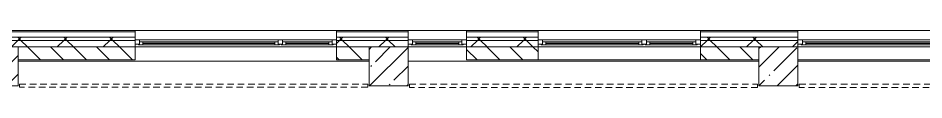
# Model space of a CAD drawing. Header units: millimetres. Extents: x -5524 to 188508, y -8553 to 29000.
# Drawn here: x 104258 to 118196, y 26479 to 27350 of the extents above; entities that cross this region are included whole.
import ezdxf

# ---------------------------------------------------------------- set-up
doc = ezdxf.new("R2010")
doc.units = ezdxf.units.MM
doc.linetypes.add('200_ШТРИХ__ш1_п0_6_', pattern=[160, 100, -60])
for name, color, linetype, lineweight in [('A-DETL-MBND-1', 7, '200_ШТРИХ__ш1_п0_6_', 9), ('A-GLAZ-2', 7, 'Continuous', 5), ('A-WALL', 7, 'Continuous', 9), ('A-WALL-2', 7, 'Continuous', 5), ('I-WALL-2', 7, 'Continuous', 5), ('S-COLS-2', 7, 'Continuous', 5)]:
    doc.layers.add(name, color=color, linetype=linetype, lineweight=lineweight)
pattern_1 = [(45, (61498, 0), (-353.5534, 353.5534), []), (135, (61498, 0), (-353.5534, -353.5534), [])]
pattern_2 = [(45, (61498, 0), (-285.123, 285.123), []), (45, (61783.12, 0), (-285.123, 285.123), [504.031, -100.806, 16.764, -84.042])]

# ---------------------------------------------------------------- blocks, each defined once
blk = doc.blocks.new('BSC_Колонна _Прямоугольная - 600х600-V52-3_6_1_птичка')
at = {"layer": 'S-COLS-2'}
h = blk.add_hatch(dxfattribs=at)
h.set_pattern_fill('FP_71', color=256, style=0, pattern_type=2)
h.set_pattern_definition([(45, (-42460, -26800), (-285.123, 285.123), []), (45, (-42174.88, -26800), (-285.123, 285.123), [504.031, -100.806, 16.764, -84.042])])
h.paths.add_polyline_path([(300, -300), (300, 300), (-300, 300), (-300, -300)])
for p, q in [((300, 300), (-300, 300)), ((-300, 300), (-300, -300)), ((300, -300), (300, 300)), ((-300, -300), (300, -300))]:
    blk.add_line(p, q, dxfattribs=at)
blk = doc.blocks.new('120_Окно_СКБ_2Ст - 120_Окно_СКБ_2Ст 3100х2500 _мал_створка слева_ 2-19089248-3_6_1_птичка')
at = {"layer": 'A-GLAZ-2'}
for p, q in [((-1550, -75), (-1550, -5)), ((-1550, -5), (-1480, -5)), ((1550, -5), (-1550, -5)), ((-1480, -75), (-1550, -75)), ((-1550, -75), (-1500, -75)), ((-1480, -75), (-1500, -75)), ((-1500, -75), (-1500, -85)), ((-1500, -85), (670, -85)), ((670, -85), (-1500, -85)), ((-1480, -5), (-1480, -75)), ((650, -35), (-1480, -35)), ((-1480, -35), (-1480, -75)), ((-1430, -85), (-1430, -35)), ((-1430, -55), (600, -55)), ((600, -65), (-1430, -65)), ((600, -85), (600, -35)), ((650, -75), (650, -5)), ((650, -5), (720, -5)), ((650, -75), (650, -35)), ((720, -75), (650, -75)), ((670, -75), (650, -75)), ((670, -75), (700, -75)), ((670, -85), (670, -75)), ((720, -75), (700, -75)), ((700, -75), (700, -85)), ((700, -85), (1500, -85)), ((1500, -85), (700, -85)), ((720, -5), (720, -75)), ((1480, -35), (720, -35)), ((720, -35), (720, -75)), ((770, -85), (770, -35)), ((770, -55), (1430, -55)), ((1430, -65), (770, -65)), ((1430, -85), (1430, -35)), ((1480, -75), (1480, -5)), ((1480, -5), (1550, -5)), ((1480, -75), (1480, -35)), ((1550, -75), (1480, -75)), ((1500, -75), (1480, -75)), ((1500, -75), (1550, -75)), ((1500, -85), (1500, -75)), ((1550, -5), (1550, -75))]:
    blk.add_line(p, q, dxfattribs=at)
blk = doc.blocks.new('120_Окно_СКБ_2Ст - 120_Окно_СКБ_2Ст 2500х2500 _мал створка справа_-23206729-3_6_1_птичка')
at = {"layer": 'A-GLAZ-2'}
for p, q in [((-1250, -75), (-1250, -5)), ((-1250, -5), (-1180, -5)), ((1250, -5), (-1250, -5)), ((-1180, -75), (-1250, -75)), ((-1250, -75), (-1200, -75)), ((-1180, -75), (-1200, -75)), ((-1200, -75), (-1200, -85)), ((-1200, -85), (370, -85)), ((370, -85), (-1200, -85)), ((-1180, -5), (-1180, -75)), ((350, -35), (-1180, -35)), ((-1180, -35), (-1180, -75)), ((-1130, -85), (-1130, -35)), ((-1130, -55), (300, -55)), ((300, -65), (-1130, -65)), ((300, -85), (300, -35)), ((350, -75), (350, -5)), ((350, -5), (420, -5)), ((350, -75), (350, -35)), ((420, -75), (350, -75)), ((370, -75), (350, -75)), ((370, -75), (400, -75)), ((370, -85), (370, -75)), ((420, -75), (400, -75)), ((400, -75), (400, -85)), ((400, -85), (1200, -85)), ((1200, -85), (400, -85)), ((420, -5), (420, -75)), ((1180, -35), (420, -35)), ((420, -35), (420, -75)), ((470, -85), (470, -35)), ((470, -55), (1130, -55)), ((1130, -65), (470, -65)), ((1130, -85), (1130, -35)), ((1180, -75), (1180, -5)), ((1180, -5), (1250, -5)), ((1180, -75), (1180, -35)), ((1250, -75), (1180, -75)), ((1200, -75), (1180, -75)), ((1200, -75), (1250, -75)), ((1200, -85), (1200, -75)), ((1250, -5), (1250, -75))]:
    blk.add_line(p, q, dxfattribs=at)
blk = doc.blocks.new('120_Окно_СКБ_1Ст - 120_Окно_СКБ_1Ст_900х2500_h_-21649151-3_6_1_птичка')
at = {"layer": 'A-GLAZ-2'}
for p, q in [((-450, -75), (-450, -5)), ((-450, -5), (-380, -5)), ((450, -5), (-450, -5)), ((-380, -75), (-450, -75)), ((-450, -75), (-400, -75)), ((-380, -75), (-400, -75)), ((-400, -75), (-400, -85)), ((-400, -85), (400, -85)), ((400, -85), (-400, -85)), ((-380, -5), (-380, -75)), ((380, -35), (-380, -35)), ((-380, -35), (-380, -75)), ((-330, -85), (-330, -35)), ((-330, -55), (330, -55)), ((330, -65), (-330, -65)), ((330, -85), (330, -35)), ((380, -75), (380, -5)), ((380, -5), (450, -5)), ((380, -75), (380, -35)), ((450, -75), (380, -75)), ((400, -75), (380, -75)), ((400, -75), (450, -75)), ((400, -85), (400, -75)), ((450, -5), (450, -75))]:
    blk.add_line(p, q, dxfattribs=at)

msp = doc.modelspace()

# ---------------------------------------------------------------- hatches: boundary and pattern name
at = {"layer": 'A-WALL-2'}
h = msp.add_hatch(dxfattribs=at)
h.set_pattern_fill('FP_68', color=256, style=0, pattern_type=2)
h.set_pattern_definition(pattern_1)
h.paths.add_polyline_path([(154658, 27200), (154708, 27200), (154708, 27250), (141848, 27250), (141848, 27200), (153787.6, 27200)])
h.paths.add_polyline_path([(138748, 27200), (138748, 27250), (137848, 27250), (137848, 27200), (137940.5, 27200)])
h.paths.add_polyline_path([(135748, 27200), (135748, 27250), (134408, 27250), (134408, 27200), (135144, 27200)])
h.paths.add_polyline_path([(131415.2, 27200), (132308, 27200), (132308, 27250), (131108, 27250), (131108, 27200)])
h.paths.add_polyline_path([(127686.5, 27200), (128608, 27200), (128608, 27250), (124358, 27250), (124358, 27200), (125822.1, 27200)])
h.paths.add_polyline_path([(121358, 27200), (123458, 27200), (123458, 27250), (121358, 27250)])
h.paths.add_polyline_path([(120229, 27200), (120458, 27200), (120458, 27250), (119358, 27250), (119358, 27200)])
h.paths.add_polyline_path([(115568.1, 27200), (116258, 27200), (116258, 27250), (114758, 27250), (114758, 27200)])
h.paths.add_polyline_path([(111839.4, 27200), (112258, 27200), (112258, 27250), (111158.3, 27250), (111158.3, 27200)])
h.paths.add_polyline_path([(109975, 27200), (110258.3, 27200), (110258.3, 27250), (109158, 27250), (109158, 27200)])
h.paths.add_polyline_path([(103558, 27200), (106058, 27200), (106058, 27250), (103558, 27250)])
h = msp.add_hatch(dxfattribs=at)
h.set_pattern_fill('FP_68', color=256, style=0, pattern_type=2)
h.set_pattern_definition(pattern_1)
h.paths.add_polyline_path([(154558, 27100), (154658, 27100), (154658, 27200), (141848, 27200), (141848, 27100), (153787.6, 27100)])
h.paths.add_polyline_path([(135748, 27100), (135748, 27200), (134408, 27200), (134408, 27100), (135144, 27100)])
h.paths.add_polyline_path([(137848, 27100), (138748, 27100), (138748, 27200), (137848, 27200)])
h.paths.add_polyline_path([(131415.2, 27100), (132308, 27100), (132308, 27200), (131108, 27200), (131108, 27100)])
h.paths.add_polyline_path([(128608, 27100), (128608, 27200), (124358, 27200), (124358, 27100), (127686.5, 27100)])
h.paths.add_polyline_path([(123025.6, 27100), (123458, 27100), (123458, 27200), (121358, 27200), (121358, 27100), (122093.4, 27100)])
h.paths.add_polyline_path([(120458, 27100), (120458, 27200), (119358, 27200), (119358, 27100), (120229, 27100)])
h.paths.add_polyline_path([(111158.3, 27100), (112258, 27100), (112258, 27200), (111158.3, 27200)])
h.paths.add_polyline_path([(115568.1, 27100), (116258, 27100), (116258, 27200), (114758, 27200), (114758, 27100)])
h.paths.add_polyline_path([(106058, 27100), (106058, 27200), (103658, 27200), (103658, 27100), (105314.1, 27100)])
h.paths.add_polyline_path([(109158, 27100), (110258.3, 27100), (110258.3, 27200), (109158, 27200)])
h = msp.add_hatch(dxfattribs=at)
h.set_pattern_fill('FP_66', color=256, style=0, pattern_type=2)
h.set_pattern_definition([(135, (61498, 0), (-176.7767, -176.7767), [])])
h.paths.add_polyline_path([(145698, 26900), (145698, 27100), (142648, 27100), (142648, 26900), (145398, 26900)])
h.paths.add_polyline_path([(131415.2, 26900), (131808, 26900), (131808, 27100), (131108, 27100), (131108, 26900)])
h.paths.add_polyline_path([(134408, 26900), (135038, 26900), (135038, 27100), (134408, 27100)])
h.paths.add_polyline_path([(135538, 26900), (135748, 26900), (135748, 27100), (135538, 27100)])
h.paths.add_polyline_path([(142148, 26900), (142148, 27100), (141848, 27100), (141848, 26900), (142135.3, 26900)])
h.paths.add_polyline_path([(137848, 26900), (138248, 26900), (138248, 27100), (137848, 27100)])
h.paths.add_polyline_path([(121658, 26900), (121658, 27100), (121358, 27100), (121358, 26900)])
h.paths.add_polyline_path([(128608, 26900), (128608, 27100), (128258, 27100), (128258, 26900)])
h.paths.add_polyline_path([(127658, 26900), (127658, 27100), (124358, 27100), (124358, 26900), (125822.1, 26900)])
h.paths.add_polyline_path([(119358, 26900), (120458, 26900), (120458, 27100), (119358, 27100)])
h.paths.add_polyline_path([(123025.6, 26900), (123458, 26900), (123458, 27100), (122258, 27100), (122258, 26900)])
h.paths.add_polyline_path([(109658, 26900), (109658, 27100), (109158, 27100), (109158, 26900)])
h.paths.add_polyline_path([(111839.4, 26900), (112258, 26900), (112258, 27100), (111158.3, 27100), (111158.3, 26900)])
h.paths.add_polyline_path([(105314.1, 26900), (106058, 26900), (106058, 27100), (104258, 27100), (104258, 26900)])
h.paths.add_polyline_path([(114758, 26900), (115658, 26900), (115658, 27100), (114758, 27100)])
at = {"layer": 'S-COLS-2'}
h = msp.add_hatch(dxfattribs=at)
h.set_pattern_fill('FP_64', color=256, style=0, pattern_type=2)
h.set_pattern_definition(pattern_2)
h.paths.add_polyline_path([(109975, 26500), (110258, 26500), (110258, 27100), (109658, 27100), (109658, 26500)])
h = msp.add_hatch(dxfattribs=at)
h.set_pattern_fill('FP_64', color=256, style=0, pattern_type=2)
h.set_pattern_definition(pattern_2)
h.paths.add_polyline_path([(116258, 26500), (116258, 27100), (115658, 27100), (115658, 26500)])

# ---------------------------------------------------------------- linework, layer by layer
at = {"layer": 'A-DETL-MBND-1'}
for p, q in [((104279, 26530), (104279, 26480)), ((104279, 26530), (109638, 26530)), ((109638, 26480), (109638, 26530)), ((110279.3, 26529), (110279.3, 26479)), ((110279.3, 26529), (115637, 26529)), ((115637, 26479), (115637, 26529)), ((116278, 26529), (116278, 26479)), ((116278, 26529), (121638, 26529)), ((109638, 26480), (104279, 26480)), ((115637, 26479), (110279.3, 26479)), ((121638, 26479), (116278, 26479))]:
    msp.add_line(p, q, dxfattribs=at)
at = {"layer": 'A-WALL'}
for p, q in [((106058, 27330), (103428, 27330)), ((110258.3, 27330), (109158, 27330)), ((112258, 27330), (111158.3, 27330)), ((116258, 27330), (114758, 27330)), ((106058, 27250), (103508, 27250)), ((106058, 27200), (103558, 27200)), ((110258.3, 27250), (109158, 27250)), ((110258.3, 27200), (109158, 27200)), ((112258, 27250), (111158.3, 27250)), ((112258, 27200), (111158.3, 27200)), ((116258, 27250), (114758, 27250)), ((116258, 27200), (114758, 27200))]:
    msp.add_line(p, q, dxfattribs=at)
at = {"layer": 'A-WALL-2'}
for p, q in [((131108, 27350), (103428, 27350)), ((106058, 26900), (106058, 27350)), ((109158, 27350), (109158, 26900)), ((110258.3, 26900), (110258.3, 27350)), ((111158.3, 27350), (111158.3, 26900)), ((112258, 26900), (112258, 27350)), ((114758, 27350), (114758, 26900)), ((116258, 27100), (116258, 27350)), ((154308, 27100), (104258, 27100)), ((109658, 26900), (109658, 27100)), ((110258, 27100), (110258, 26900)), ((115658, 26900), (115658, 27100)), ((104258, 26900), (106058, 26900)), ((109158, 26900), (109658, 26900)), ((110258, 26900), (110258.3, 26900)), ((111158.3, 26900), (112258, 26900)), ((114758, 26900), (115658, 26900))]:
    msp.add_line(p, q, dxfattribs=at)
at = {"layer": 'I-WALL-2'}
for p, q in [((106058, 27100), (109158, 27100)), ((110258.3, 27100), (111158.3, 27100)), ((112258, 27100), (114758, 27100)), ((116258, 27100), (119358, 27100)), ((114758, 26900), (112258, 26900)), ((119358, 26900), (116258, 26900)), ((109658, 26880), (104258, 26880)), ((115658, 26880), (110258, 26880)), ((121658, 26880), (116258, 26880))]:
    msp.add_line(p, q, dxfattribs=at)
at = {"layer": 'S-COLS-2'}
for p, q in [((110258, 27100), (109658, 27100)), ((109658, 27100), (109658, 26900)), ((110258, 26900), (110258, 27100)), ((116258, 27100), (115658, 27100)), ((115658, 27100), (115658, 26900)), ((116258, 26500), (116258, 27100)), ((109658, 26900), (109658, 26500)), ((110258, 26500), (110258, 26900)), ((115658, 26900), (115658, 26500)), ((109658, 26500), (110258, 26500)), ((115658, 26500), (116258, 26500))]:
    msp.add_line(p, q, dxfattribs=at)

# ---------------------------------------------------------------- block references
at = {"layer": 'A-GLAZ-2'}
for name, p in [('120_Окно_СКБ_2Ст - 120_Окно_СКБ_2Ст 3100х2500 _мал_створка слева_ 2-19089248-3_6_1_птичка', (107608, 27215)), ('120_Окно_СКБ_1Ст - 120_Окно_СКБ_1Ст_900х2500_h_-21649151-3_6_1_птичка', (110708.3, 27215)), ('120_Окно_СКБ_2Ст - 120_Окно_СКБ_2Ст 2500х2500 _мал створка справа_-23206729-3_6_1_птичка', (113508, 27215)), ('120_Окно_СКБ_2Ст - 120_Окно_СКБ_2Ст 3100х2500 _мал_створка слева_ 2-19089248-3_6_1_птичка', (117808, 27215))]:
    msp.add_blockref(name, p, dxfattribs=at)
at = {"layer": 'S-COLS-2'}
msp.add_blockref('BSC_Колонна _Прямоугольная - 600х600-V52-3_6_1_птичка', (103958, 26800), dxfattribs=at)

doc.saveas('drawing.dxf')
